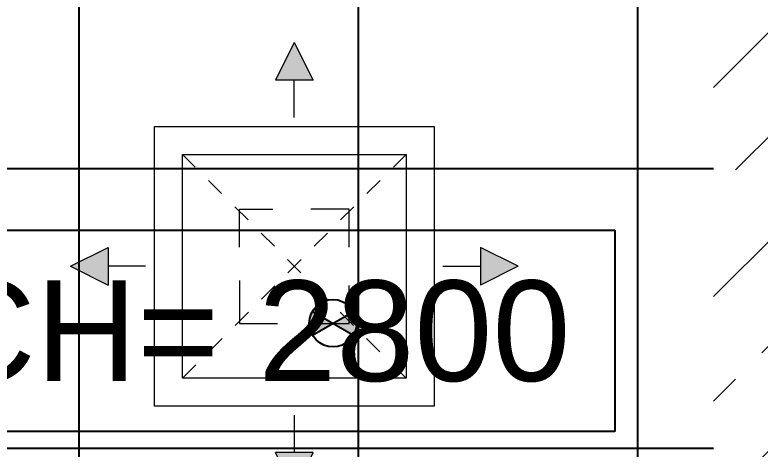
# Model space of a CAD drawing. Header units: millimetres. Extents: x -92759 to 184353, y -15225 to 86714.
# Drawn here: x 73601 to 75201, y 54723 to 55655 of the extents above; entities that cross this region are included whole.
import ezdxf

# ---------------------------------------------------------------- set-up
doc = ezdxf.new("R2010")
doc.units = ezdxf.units.MM
doc.linetypes.add('Aligning Line', pattern=[3.2004, 1.6002, -1.6002])
for name, color, linetype in [('A-PATT-CONC', 8, 'Continuous'), ('E-legend', 1, 'Continuous'), ('HF Text', 7, 'Continuous')]:
    doc.layers.add(name, color=color, linetype=linetype)
for name, color, linetype, lineweight in [('HFI 9MM FPB', 94, 'Continuous', 5), ('M-ACMV_FCU-1', 86, 'Continuous', 9), ('M-ACMV_SAD', 5, 'Continuous', 18), ('M-ACMV_SAG', 5, 'Continuous', 25)]:
    doc.layers.add(name, color=color, linetype=linetype, lineweight=lineweight)
doc.styles.add('Arial_4', font='arial.ttf', dxfattribs={"height": 1.8})

# ---------------------------------------------------------------- blocks, each defined once
blk = doc.blocks.new('RCP_B8L2')
at = {"layer": 'A-PATT-CONC'}
h = blk.add_hatch(dxfattribs=at)
h.set_pattern_fill('ANSI37', color=256, scale=189, angle=45)
h.set_pattern_definition([(90, (-377518.07, -159502.3), (-600.075, 0), []), (180, (-377518.07, -159502.3), (-6e-14, -600.075), [])])
h.paths.add_polyline_path([(-379318.1, -159502.3), (-377518.1, -159502.3), (-377518.1, -167902.3), (-379318.1, -167902.3)])
at = {"layer": 'HFI 9MM FPB'}
h = blk.add_hatch(dxfattribs=at)
h.set_pattern_fill('ANSI33', color=256, scale=50)
h.set_pattern_definition([(45, (-581589.02, -147239), (-224.5064, 224.5064), []), (45, (-581364.5, -147239), (-224.5064, 224.5064), [158.75, -79.375])])
h.paths.add_polyline_path([(-379318.1, -159502.3), (-377518.1, -159502.3), (-377518.1, -167902.3), (-379318.1, -167902.3)], flags=16)
h.paths.add_polyline_path([(-379618.1, -159277.3), (-377218.1, -159277.3), (-377218.1, -168175.3), (-379618.1, -168175.3)])
at = {"layer": 'HF Text', "insert": (-379191.1, -165233.7), "char_height": 215.85, "width": 1353.585, "attachment_point": 1, "style": 'Arial_4', "bg_fill": 16, "box_fill_scale": 1.5, "bg_fill_color": 256, "bg_fill_transparency": 0}
blk.add_mtext('CH= 2800', dxfattribs=at)
blk = doc.blocks.new('Power Craft')
at = {"layer": 'E-legend', "lineweight": 25}
h = blk.add_hatch(color=256, dxfattribs=at)
h.dxf.hatch_style = 1
h.paths.add_polyline_path([(-589422.5, -94267.5), (-589466.5, -94242.1, 0.131652), (-589473.4, -94267.5, 0.131652), (-589466.5, -94293)])
h = blk.add_hatch(color=256, dxfattribs=at)
h.dxf.hatch_style = 1
h.paths.add_polyline_path([(-589378.4, -94242.1), (-589422.5, -94267.5), (-589378.4, -94293, 0.131652), (-589371.6, -94267.5, 0.131652)])
for p, q in [((-589466.5, -94242.1), (-589378.4, -94293)), ((-589466.5, -94293), (-589378.4, -94242.1))]:
    blk.add_line(p, q, dxfattribs=at)
blk.add_circle((-589422.5, -94267.5), 50.9, dxfattribs=at)
blk = doc.blocks.new('EL_B8_L2_R4')
at = {"color": 7}
blk.add_blockref('Power Craft', (573405.5, 69919.4), dxfattribs=at)
blk = doc.blocks.new('A$Ccf37d9f4')
at = {"layer": 'A-PATT-CONC', "ltscale": 100}
h = blk.add_hatch(color=5, dxfattribs=at)
h.dxf.hatch_style = 1
h.paths.add_polyline_path([(0, 480.4), (-40.3, 399.8), (40.3, 399.8)])
h = blk.add_hatch(color=5, dxfattribs=at)
h.dxf.hatch_style = 1
h.paths.add_polyline_path([(-399.8, 40.3), (-480.4, 0), (-399.8, -40.3)])
h = blk.add_hatch(color=5, dxfattribs=at)
h.dxf.hatch_style = 1
h.paths.add_polyline_path([(399.8, -40.3), (480.4, 0), (399.8, 40.3)])
h = blk.add_hatch(color=5, dxfattribs=at)
h.dxf.hatch_style = 1
h.paths.add_polyline_path([(40.3, -399.8), (-40.3, -399.8), (0, -480.4)])
at = {"layer": 'M-ACMV_SAD', "color": 5, "lineweight": 0}
for p, q in [((0, 480.4), (-40.3, 399.8)), ((0, 480.4), (40.3, 399.8)), ((-40.3, 399.8), (40.3, 399.8)), ((-480.4, 0), (-399.8, 40.3)), ((-399.8, -40.3), (-399.8, 40.3)), ((399.8, -40.3), (399.8, 40.3)), ((480.4, 0), (399.8, 40.3)), ((-480.4, 0), (-399.8, -40.3)), ((480.4, 0), (399.8, -40.3))]:
    blk.add_line(p, q, dxfattribs=at)
at = {"layer": 'M-ACMV_SAD', "lineweight": 0}
for p, q in [((0, 319.2), (0, 399.8)), ((-319.2, 0), (-399.8, 0)), ((319.2, 0), (399.8, 0)), ((0, -319.2), (0, -399.8)), ((-40.3, -399.8), (40.3, -399.8)), ((0, -480.4), (-40.3, -399.8)), ((0, -480.4), (40.3, -399.8))]:
    blk.add_line(p, q, dxfattribs=at)
at = {"layer": 'M-ACMV_SAD', "linetype": 'Aligning Line', "ltscale": 25}
for p, q in [((-240, 240), (240, -240)), ((240, 240), (-240, -240))]:
    blk.add_line(p, q, dxfattribs=at)
at = {"layer": 'M-ACMV_SAD'}
for points in [[(-300, 300), (300, 300), (300, -300), (-300, -300)], [(-240, 240), (240, 240), (240, -240), (-240, -240)]]:
    blk.add_lwpolyline(points, close=True, dxfattribs=at)
at = {"layer": 'M-ACMV_SAD', "lineweight": 0}
for points in [[(-35.8, 122.9), (-117.8, 122.9), (-117.8, 41)], [(117.8, 30.7), (117.8, 122.9), (35.8, 122.9)], [(-117.8, -41), (-117.8, -122.9), (-35.8, -122.9)], [(117.8, -41), (117.8, -122.9), (46.1, -122.9)]]:
    blk.add_lwpolyline(points, dxfattribs=at)
blk = doc.blocks.new('ACMV_B8_L2')
at = {"layer": 'M-ACMV_SAG', "rotation": 180}
blk.add_blockref('A$Ccf37d9f4', (134864.6, -50600.7), dxfattribs=at)

msp = doc.modelspace()

# ---------------------------------------------------------------- block references
at = {"layer": 'A-PATT-CONC'}
msp.add_blockref('RCP_B8L2', (452619.1, 220318.5), dxfattribs=at)
at = {"layer": 'E-legend', "color": 7}
msp.add_blockref('EL_B8_L2_R4', (90301.1, 79341.2), dxfattribs=at)
at = {"layer": 'M-ACMV_FCU-1'}
msp.add_blockref('ACMV_B8_L2', (-60663.6, 105715.9), dxfattribs=at)

doc.saveas('drawing.dxf')
